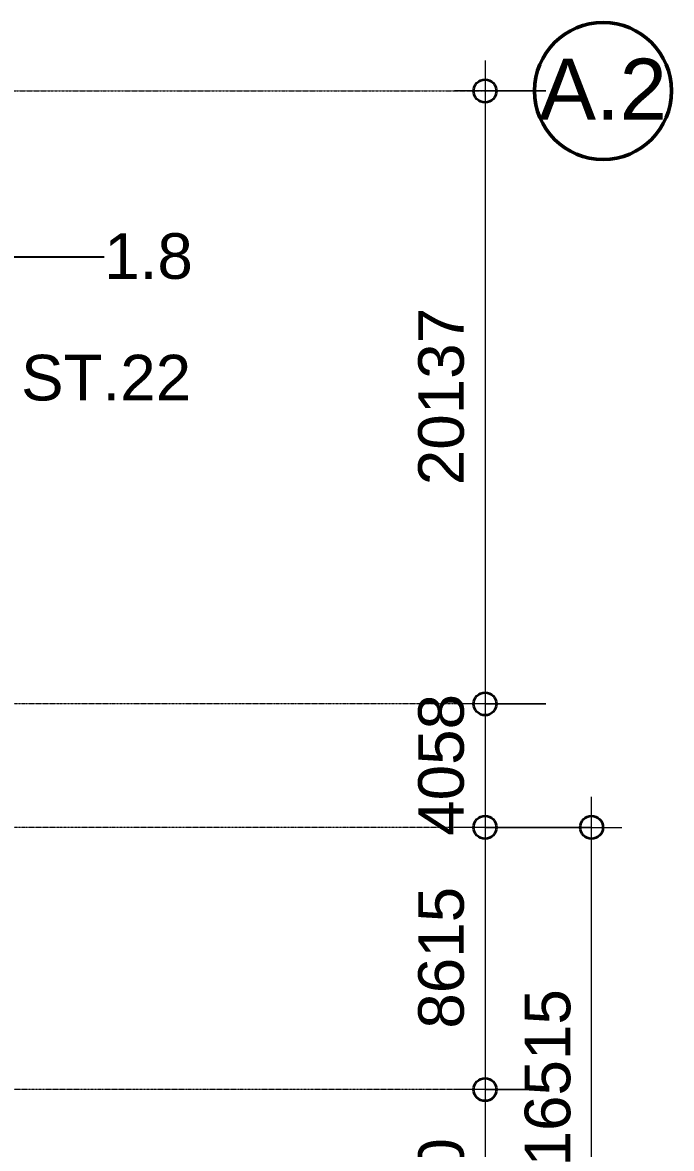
# Model space of a CAD drawing. Header units: millimetres. Extents: x 984 to 425800, y -34355 to 59419.
# Drawn here: x 398748 to 420077, y 1643 to 38639 of the extents above; entities that cross this region are included whole.
import ezdxf

# ---------------------------------------------------------------- set-up
doc = ezdxf.new("R2010")
doc.units = ezdxf.units.MM
doc.linetypes.add('DPA_Grid _ Level 100', pattern=[10, 5.5, -1.6, 1.3, -1.6])
for name, color, linetype, lineweight in [('A-ANNO-DIMS', 1, 'Continuous', 9), ('A-ANNO-DIMS-500', 1, 'Continuous', 9), ('A-ROOM-IDEN', 3, 'Continuous', 25), ('S-GRID', 251, 'Continuous', 9), ('S-GRID-IDEN', 3, 'Continuous', 50), ('S-STRS-IDEN', 3, 'Continuous', 25)]:
    doc.layers.add(name, color=color, linetype=linetype, lineweight=lineweight)
doc.styles.add('Arial_2', font='arial.ttf', dxfattribs={"height": 2000})
doc.styles.add('Arial_3', font='arial.ttf', dxfattribs={"height": 1500})
doc.dimstyles.new('DPA-DIM-3_0_C-C', dxfattribs={"dimscale": 304.8, "dimtxt": 1530.3891, "dimasz": 2.46063, "dimexe": 3.28084, "dimexo": 0.0625, "dimgap": 0.82021, "dimtad": 1, "dimdec": 0, "dimzin": 0, "dimdsep": 46, "dimtxsty": 'Arial_3', "dimblk1": 'DOTBLANK', "dimblk2": 'DOTBLANK', "dimsah": 1, "dimcen": 0.09, "dimdle": 3.28084, "dimadec": 8, "dimazin": 0, "dimtfac": 1, "dimtdec": 4, "dimtix": 1, "dimtmove": 0, "dimatfit": 3, "dimfxl": 6.56168, "dimfxlon": 1, "dimtvp": 1, "dimtolj": 1, "dimtzin": 0, "dimarcsym": 2})

# ---------------------------------------------------------------- blocks, each defined once
blk = doc.blocks.new('Grid - 100 Scale-2291345-4110-01 GROUND LEVEL - REFLECTED CEILING PLAN')
at = {"layer": 'S-GRID-IDEN'}
blk.add_circle((0, 0), 4.5, dxfattribs=at)
blk = doc.blocks.new('DIMBLOCK38-4110-01 GROUND LEVEL - REFLECTED CEILING PLAN')
at = {"layer": 'A-ANNO-DIMS-500'}
for p, q in [((413950, 37389), (413950, 16252)), ((415950, 36389), (412950, 36389)), ((413950, 36389), (415950, 36389)), ((415950, 16252), (412950, 16252)), ((413950, 16252), (415950, 16252))]:
    blk.add_line(p, q, dxfattribs=at)
at = {"layer": 'A-ANNO-DIMS-500', "lineweight": 35}
for centre in [(413950, 36389), (413950, 16252)]:
    blk.add_circle(centre, 375, dxfattribs=at)
at = {"layer": 'A-ANNO-DIMS-500', "color": 0, "insert": (411752, 23436), "char_height": 1500, "width": 6922.07, "attachment_point": 1, "rotation": 90, "line_spacing_factor": 0.941778, "style": 'Arial_3'}
blk.add_mtext('20137', dxfattribs=at)
blk = doc.blocks.new('_DotBlank')
at = {"color": 0, "linetype": 'ByBlock', "lineweight": -2}
blk.add_line((-0.5, 0), (-1, 0), dxfattribs=at)
blk.add_circle((0, 0), 0.5, dxfattribs=at)
blk = doc.blocks.new('DIMBLOCK39-4110-01 GROUND LEVEL - REFLECTED CEILING PLAN')
at = {"layer": 'A-ANNO-DIMS-500'}
for p, q in [((415950, 16252), (412950, 16252)), ((413950, 16252), (413950, 12194)), ((413950, 16252), (415950, 16252)), ((415950, 12194), (412950, 12194)), ((413950, 12194), (415950, 12194))]:
    blk.add_line(p, q, dxfattribs=at)
at = {"layer": 'A-ANNO-DIMS-500', "lineweight": 35}
for centre in [(413950, 16252), (413950, 12194)]:
    blk.add_circle(centre, 375, dxfattribs=at)
at = {"layer": 'A-ANNO-DIMS-500', "color": 0, "insert": (411752, 11916), "char_height": 1500, "width": 5537.65, "attachment_point": 1, "rotation": 90, "line_spacing_factor": 0.941778, "style": 'Arial_3'}
blk.add_mtext('4058', dxfattribs=at)
blk = doc.blocks.new('DIMBLOCK40-4110-01 GROUND LEVEL - REFLECTED CEILING PLAN')
at = {"layer": 'A-ANNO-DIMS-500'}
for p, q in [((415950, 12194), (412950, 12194)), ((413950, 12194), (413950, 3579)), ((413950, 12194), (415950, 12194)), ((415950, 3579), (412950, 3579)), ((413950, 3579), (415950, 3579))]:
    blk.add_line(p, q, dxfattribs=at)
at = {"layer": 'A-ANNO-DIMS-500', "lineweight": 35}
for centre in [(413950, 12194), (413950, 3579)]:
    blk.add_circle(centre, 375, dxfattribs=at)
at = {"layer": 'A-ANNO-DIMS-500', "color": 0, "insert": (411752, 5579), "char_height": 1500, "width": 5537.65, "attachment_point": 1, "rotation": 90, "line_spacing_factor": 0.941778, "style": 'Arial_3'}
blk.add_mtext('8615', dxfattribs=at)
blk = doc.blocks.new('DIMBLOCK41-4110-01 GROUND LEVEL - REFLECTED CEILING PLAN')
at = {"layer": 'A-ANNO-DIMS-500'}
for p, q in [((415950, 3579), (412950, 3579)), ((413950, 3579), (413950, -4321)), ((413950, 3579), (415950, 3579)), ((415950, -4321), (412950, -4321)), ((413950, -4321), (415950, -4321))]:
    blk.add_line(p, q, dxfattribs=at)
at = {"layer": 'A-ANNO-DIMS-500', "lineweight": 35}
for centre in [(413950, 3579), (413950, -4321)]:
    blk.add_circle(centre, 375, dxfattribs=at)
at = {"layer": 'A-ANNO-DIMS-500', "color": 0, "insert": (411752, -2678), "char_height": 1500, "width": 5537.65, "attachment_point": 1, "rotation": 90, "line_spacing_factor": 0.941778, "style": 'Arial_3'}
blk.add_mtext('7900', dxfattribs=at)
blk = doc.blocks.new('DIMBLOCK44-4110-01 GROUND LEVEL - REFLECTED CEILING PLAN')
at = {"layer": 'A-ANNO-DIMS-500'}
for p, q in [((417450, -5321), (417450, 13194)), ((415450, 12194), (418450, 12194)), ((417450, 12194), (415450, 12194)), ((415450, -4321), (418450, -4321)), ((417450, -4321), (415450, -4321))]:
    blk.add_line(p, q, dxfattribs=at)
at = {"layer": 'A-ANNO-DIMS-500', "lineweight": 35}
for centre in [(417450, 12194), (417450, -4321)]:
    blk.add_circle(centre, 375, dxfattribs=at)
at = {"layer": 'A-ANNO-DIMS-500', "color": 0, "insert": (415252, 1052), "char_height": 1500, "width": 6922.07, "attachment_point": 1, "rotation": 90, "line_spacing_factor": 0.941778, "style": 'Arial_3'}
blk.add_mtext('16515', dxfattribs=at)

msp = doc.modelspace()

# ---------------------------------------------------------------- linework, layer by layer
at = {"layer": 'A-ROOM-IDEN'}
msp.add_line((389635.4, 30944.4), (401432.7, 30944.4), dxfattribs=at)
at = {"layer": 'S-GRID', "linetype": 'DPA_Grid _ Level 100'}
for p, q in [((340815.8, 36389), (415577.1, 36389)), ((415577.1, 16252), (62413.8, 16252)), ((415577.1, 12194), (59238.8, 12194)), ((414674.9, 3579), (59238.8, 3579))]:
    msp.add_line(p, q, dxfattribs=at)

# ---------------------------------------------------------------- block references
at = {"layer": 'S-GRID-IDEN', "xscale": 499.9999999999995, "yscale": 499.9999999999995, "zscale": 499.9999999999995, "rotation": 269.9999999999995}
msp.add_blockref('Grid - 100 Scale-2291345-4110-01 GROUND LEVEL - REFLECTED CEILING PLAN', (417827.1, 36389), dxfattribs=at)

# ---------------------------------------------------------------- texts
at = {"layer": 'A-ROOM-IDEN', "lineweight": 9, "insert": (401432.7, 31716.1), "char_height": 1500, "width": 3607.594, "attachment_point": 1, "style": 'Arial_3'}
msp.add_mtext('1.8', dxfattribs=at)
at = {"layer": 'S-GRID-IDEN', "lineweight": 9, "insert": (415733.2, 37451.4), "char_height": 2000, "width": 5130.8, "attachment_point": 1, "style": 'Arial_2'}
msp.add_mtext('A.2', dxfattribs=at)
at = {"layer": 'S-STRS-IDEN', "lineweight": 9, "insert": (398700.4, 27721.2), "char_height": 1500, "width": 6934.597, "attachment_point": 1, "style": 'Arial_3'}
msp.add_mtext('ST.22', dxfattribs=at)

# ---------------------------------------------------------------- dimensions: what is measured, and where the dimension line sits
at = {"layer": 'A-ANNO-DIMS'}
for base, p1, p2, override, picture, middle in [((413949.6, 16252), (415949.6, 36389), (415949.6, 16252), {"dimpost": '<>', "dimfxl": 20137.000087}, 'DIMBLOCK38-4110-01 GROUND LEVEL - REFLECTED CEILING PLAN', (412933.2, 26320.5)), ((413949.6, 12194), (415949.6, 16252), (415949.6, 12194), {"dimpost": '<>', "dimfxl": 4057.997178}, 'DIMBLOCK39-4110-01 GROUND LEVEL - REFLECTED CEILING PLAN', (412933.7, 14223)), ((417449.6, 12194), (415449.6, -4321), (415449.6, 12194), {"dimpost": '<>', "dimfxl": 16515.002991}, 'DIMBLOCK44-4110-01 GROUND LEVEL - REFLECTED CEILING PLAN', (416433.7, 3936.5)), ((413949.6, 3579), (415949.6, 12194), (415949.6, 3579), {"dimpost": '<>', "dimfxl": 8614.999996}, 'DIMBLOCK40-4110-01 GROUND LEVEL - REFLECTED CEILING PLAN', (412933.7, 7886.5)), ((413949.6, -4321), (415949.6, 3579), (415949.6, -4321), {"dimpost": '<>', "dimfxl": 7900.002995}, 'DIMBLOCK41-4110-01 GROUND LEVEL - REFLECTED CEILING PLAN', (412933.7, -371))]:
    dim = msp.add_linear_dim(base=base, p1=p1, p2=p2, angle=90, dimstyle='DPA-DIM-3_0_C-C', override=override, dxfattribs=at)
    dim.commit()
    dim.dimension.update_dxf_attribs({"geometry": picture, "text_midpoint": middle})

doc.saveas('drawing.dxf')
